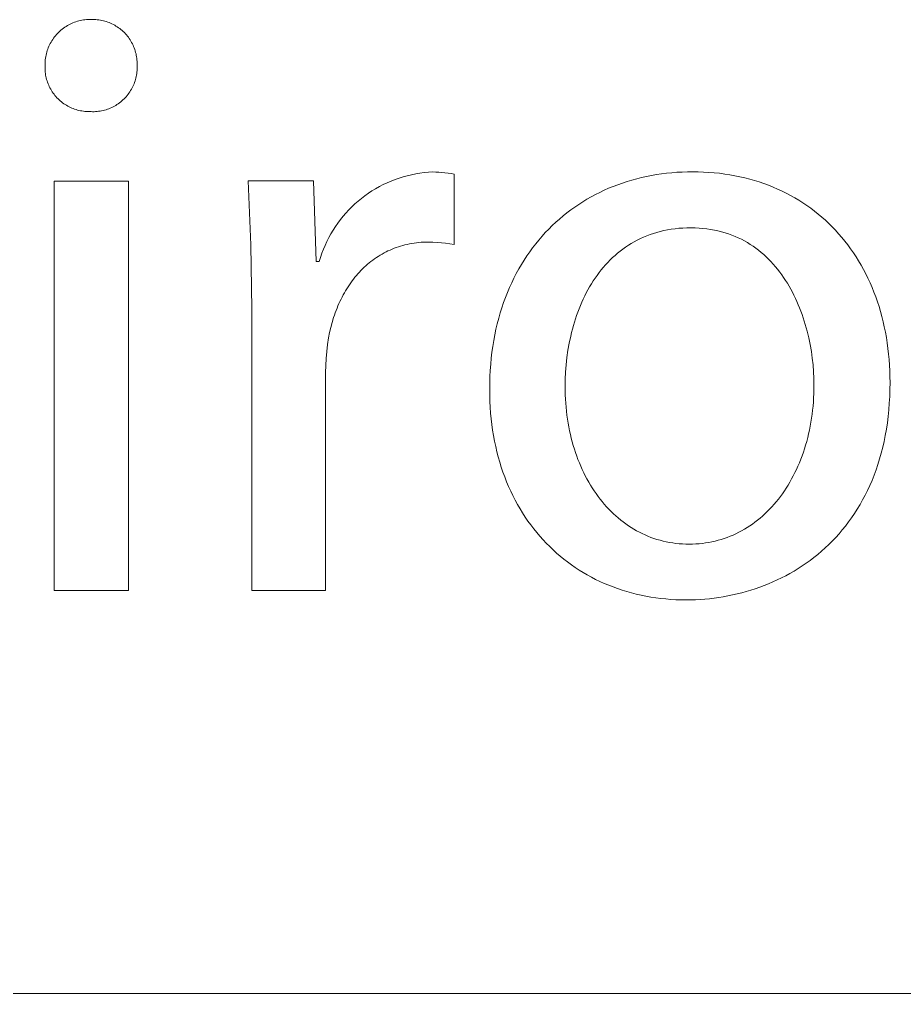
# Model space of a CAD drawing. Header units: millimetres. Extents: x -1421 to 3505, y -683 to 2759.
# Drawn here: x 2520.3 to 2571.9, y -682.8 to -626 of the extents above; entities that cross this region are included whole.
import ezdxf

# ---------------------------------------------------------------- set-up
doc = ezdxf.new("R2010")
doc.units = ezdxf.units.MM
doc.header["$MEASUREMENT"] = 0
doc.layers.add('Domyślny', color=7, linetype='Continuous', true_color=0x000000)

msp = doc.modelspace()

# ---------------------------------------------------------------- linework, layer by layer
at = {"layer": 'Domyślny', "color": 18, "lineweight": 15, "true_color": 0x000000}
for p, q in [((2523.87, -626.072), (2523.959, -626.054)), ((2523.959, -626.054), (2524.049, -626.039)), ((2524.049, -626.039), (2524.139, -626.027)), ((2524.139, -626.027), (2524.229, -626.018)), ((2524.229, -626.018), (2524.32, -626.013)), ((2524.32, -626.013), (2524.411, -626.01)), ((2524.411, -626.01), (2524.502, -626.011)), ((2524.502, -626.011), (2524.591, -626.009)), ((2524.591, -626.009), (2524.68, -626.011)), ((2524.68, -626.011), (2524.769, -626.015)), ((2524.769, -626.015), (2524.858, -626.023)), ((2524.858, -626.023), (2524.946, -626.033)), ((2524.946, -626.033), (2525.034, -626.047)), ((2525.034, -626.047), (2525.122, -626.064)), ((2525.122, -626.064), (2525.208, -626.083)), ((2522.672, -626.691), (2522.741, -626.631)), ((2522.741, -626.631), (2522.811, -626.573)), ((2522.811, -626.573), (2522.883, -626.518)), ((2522.883, -626.518), (2522.958, -626.466)), ((2522.958, -626.466), (2523.033, -626.416)), ((2523.033, -626.416), (2523.111, -626.369)), ((2523.111, -626.369), (2523.19, -626.324)), ((2523.19, -626.324), (2523.271, -626.283)), ((2523.271, -626.283), (2523.353, -626.244)), ((2523.353, -626.244), (2523.437, -626.208)), ((2523.437, -626.208), (2523.521, -626.175)), ((2523.521, -626.175), (2523.607, -626.144)), ((2523.607, -626.144), (2523.694, -626.117)), ((2523.694, -626.117), (2523.781, -626.093)), ((2523.781, -626.093), (2523.87, -626.072)), ((2525.208, -626.083), (2525.295, -626.106)), ((2525.295, -626.106), (2525.38, -626.132)), ((2525.38, -626.132), (2525.464, -626.16)), ((2525.464, -626.16), (2525.548, -626.192)), ((2525.548, -626.192), (2525.63, -626.226)), ((2525.63, -626.226), (2525.711, -626.263)), ((2525.711, -626.263), (2525.791, -626.303)), ((2525.791, -626.303), (2525.869, -626.345)), ((2525.869, -626.345), (2525.945, -626.391)), ((2525.945, -626.391), (2526.021, -626.439)), ((2526.021, -626.439), (2526.094, -626.489)), ((2526.094, -626.489), (2526.166, -626.542)), ((2526.166, -626.542), (2526.235, -626.597)), ((2526.235, -626.597), (2526.303, -626.655)), ((2522.208, -627.247), (2522.257, -627.171)), ((2522.257, -627.171), (2522.309, -627.096)), ((2522.309, -627.096), (2522.363, -627.024)), ((2522.363, -627.024), (2522.421, -626.953)), ((2522.421, -626.953), (2522.48, -626.884)), ((2522.48, -626.884), (2522.542, -626.817)), ((2522.542, -626.817), (2522.606, -626.753)), ((2522.606, -626.753), (2522.672, -626.691)), ((2526.303, -626.655), (2526.369, -626.715)), ((2526.369, -626.715), (2526.433, -626.777)), ((2526.433, -626.777), (2526.494, -626.842)), ((2526.494, -626.842), (2526.554, -626.908)), ((2526.554, -626.908), (2526.61, -626.977)), ((2526.61, -626.977), (2526.665, -627.047)), ((2526.665, -627.047), (2526.717, -627.12)), ((2526.717, -627.12), (2526.767, -627.194)), ((2526.767, -627.194), (2526.814, -627.269)), ((2521.939, -627.822), (2521.969, -627.736)), ((2521.969, -627.736), (2522.002, -627.652)), ((2522.002, -627.652), (2522.037, -627.568)), ((2522.037, -627.568), (2522.076, -627.486)), ((2522.076, -627.486), (2522.117, -627.405)), ((2522.117, -627.405), (2522.161, -627.325)), ((2522.161, -627.325), (2522.208, -627.247)), ((2526.814, -627.269), (2526.858, -627.347)), ((2526.858, -627.347), (2526.899, -627.425)), ((2526.899, -627.425), (2526.938, -627.506)), ((2526.938, -627.506), (2526.974, -627.587)), ((2526.974, -627.587), (2527.008, -627.67)), ((2527.008, -627.67), (2527.038, -627.753)), ((2527.038, -627.753), (2527.066, -627.838)), ((2521.825, -628.355), (2521.837, -628.264)), ((2521.837, -628.264), (2521.851, -628.175)), ((2521.851, -628.175), (2521.869, -628.086)), ((2521.869, -628.086), (2521.889, -627.997)), ((2521.889, -627.997), (2521.913, -627.909)), ((2521.913, -627.909), (2521.939, -627.822)), ((2527.066, -627.838), (2527.09, -627.924)), ((2527.09, -627.924), (2527.112, -628.01)), ((2527.112, -628.01), (2527.13, -628.097)), ((2527.13, -628.097), (2527.146, -628.185)), ((2527.146, -628.185), (2527.158, -628.273)), ((2527.158, -628.273), (2527.168, -628.362)), ((2521.81, -628.627), (2521.812, -628.536)), ((2521.812, -628.718), (2521.81, -628.627)), ((2521.81, -628.806), (2521.812, -628.718)), ((2521.811, -628.894), (2521.81, -628.806)), ((2521.815, -628.983), (2521.811, -628.894)), ((2521.812, -628.536), (2521.817, -628.445)), ((2521.817, -628.445), (2521.825, -628.355)), ((2527.168, -628.362), (2527.174, -628.451)), ((2527.176, -628.895), (2527.171, -628.983)), ((2527.174, -628.451), (2527.178, -628.54)), ((2527.178, -628.629), (2527.175, -628.718)), ((2527.175, -628.718), (2527.177, -628.806)), ((2527.177, -628.806), (2527.176, -628.895)), ((2527.178, -628.54), (2527.178, -628.629)), ((2521.823, -629.071), (2521.815, -628.983)), ((2521.833, -629.158), (2521.823, -629.071)), ((2521.846, -629.246), (2521.833, -629.158)), ((2521.863, -629.332), (2521.846, -629.246)), ((2521.882, -629.419), (2521.863, -629.332)), ((2521.905, -629.504), (2521.882, -629.419)), ((2527.104, -629.42), (2527.082, -629.505)), ((2527.124, -629.333), (2527.104, -629.42)), ((2527.14, -629.246), (2527.124, -629.333)), ((2527.154, -629.159), (2527.14, -629.246)), ((2527.164, -629.071), (2527.154, -629.159)), ((2527.171, -628.983), (2527.164, -629.071)), ((2521.93, -629.589), (2521.905, -629.504)), ((2521.958, -629.672), (2521.93, -629.589)), ((2521.989, -629.755), (2521.958, -629.672)), ((2522.023, -629.837), (2521.989, -629.755)), ((2522.06, -629.917), (2522.023, -629.837)), ((2522.099, -629.996), (2522.06, -629.917)), ((2522.141, -630.074), (2522.099, -629.996)), ((2526.887, -629.998), (2526.845, -630.076)), ((2526.927, -629.919), (2526.887, -629.998)), ((2526.963, -629.839), (2526.927, -629.919)), ((2526.997, -629.757), (2526.963, -629.839)), ((2527.028, -629.674), (2526.997, -629.757)), ((2527.057, -629.59), (2527.028, -629.674)), ((2527.082, -629.505), (2527.057, -629.59)), ((2522.186, -630.15), (2522.141, -630.074)), ((2522.233, -630.224), (2522.186, -630.15)), ((2522.283, -630.297), (2522.233, -630.224)), ((2522.336, -630.368), (2522.283, -630.297)), ((2522.39, -630.438), (2522.336, -630.368)), ((2522.448, -630.505), (2522.39, -630.438)), ((2522.507, -630.57), (2522.448, -630.505)), ((2522.569, -630.633), (2522.507, -630.57)), ((2526.479, -630.574), (2526.417, -630.637)), ((2526.538, -630.508), (2526.479, -630.574)), ((2526.595, -630.441), (2526.538, -630.508)), ((2526.65, -630.371), (2526.595, -630.441)), ((2526.703, -630.3), (2526.65, -630.371)), ((2526.753, -630.227), (2526.703, -630.3)), ((2526.8, -630.152), (2526.753, -630.227)), ((2526.845, -630.076), (2526.8, -630.152)), ((2522.632, -630.695), (2522.569, -630.633)), ((2522.698, -630.753), (2522.632, -630.695)), ((2522.766, -630.81), (2522.698, -630.753)), ((2522.836, -630.864), (2522.766, -630.81)), ((2522.908, -630.916), (2522.836, -630.864)), ((2522.981, -630.965), (2522.908, -630.916)), ((2523.056, -631.012), (2522.981, -630.965)), ((2523.133, -631.056), (2523.056, -631.012)), ((2523.211, -631.097), (2523.133, -631.056)), ((2523.29, -631.136), (2523.211, -631.097)), ((2523.371, -631.172), (2523.29, -631.136)), ((2523.453, -631.205), (2523.371, -631.172)), ((2525.614, -631.177), (2525.532, -631.21)), ((2525.695, -631.141), (2525.614, -631.177)), ((2525.774, -631.102), (2525.695, -631.141)), ((2525.852, -631.061), (2525.774, -631.102)), ((2525.929, -631.016), (2525.852, -631.061)), ((2526.004, -630.97), (2525.929, -631.016)), ((2526.078, -630.92), (2526.004, -630.97)), ((2526.149, -630.868), (2526.078, -630.92)), ((2526.219, -630.814), (2526.149, -630.868)), ((2526.287, -630.757), (2526.219, -630.814)), ((2526.353, -630.698), (2526.287, -630.757)), ((2526.417, -630.637), (2526.353, -630.698)), ((2523.536, -631.235), (2523.453, -631.205)), ((2523.62, -631.262), (2523.536, -631.235)), ((2523.704, -631.287), (2523.62, -631.262)), ((2523.79, -631.308), (2523.704, -631.287)), ((2523.876, -631.327), (2523.79, -631.308)), ((2523.963, -631.342), (2523.876, -631.327)), ((2524.051, -631.355), (2523.963, -631.342)), ((2524.139, -631.365), (2524.051, -631.355)), ((2524.227, -631.371), (2524.139, -631.365)), ((2524.315, -631.375), (2524.227, -631.371)), ((2524.403, -631.375), (2524.315, -631.375)), ((2524.492, -631.38), (2524.403, -631.375)), ((2524.58, -631.383), (2524.492, -631.38)), ((2524.669, -631.382), (2524.58, -631.383)), ((2524.757, -631.379), (2524.669, -631.382)), ((2524.845, -631.372), (2524.757, -631.379)), ((2524.933, -631.362), (2524.845, -631.372)), ((2525.021, -631.349), (2524.933, -631.362)), ((2525.108, -631.334), (2525.021, -631.349)), ((2525.194, -631.315), (2525.108, -631.334)), ((2525.28, -631.293), (2525.194, -631.315)), ((2525.365, -631.268), (2525.28, -631.293)), ((2525.449, -631.241), (2525.365, -631.268)), ((2525.532, -631.21), (2525.449, -631.241)), ((2542.676, -635.179), (2542.917, -635.113)), ((2542.917, -635.113), (2543.161, -635.055)), ((2543.161, -635.055), (2543.406, -635.006)), ((2543.406, -635.006), (2543.652, -634.965)), ((2543.652, -634.965), (2543.9, -634.933)), ((2543.9, -634.933), (2544.149, -634.91)), ((2544.149, -634.91), (2544.398, -634.895)), ((2544.398, -634.895), (2544.578, -634.898)), ((2544.578, -634.898), (2544.757, -634.905)), ((2544.757, -634.905), (2544.936, -634.919)), ((2544.936, -634.919), (2545.114, -634.938)), ((2545.114, -634.938), (2545.292, -634.962)), ((2545.292, -634.962), (2545.469, -634.991)), ((2545.469, -634.991), (2545.645, -635.026)), ((2545.645, -635.026), (2545.645, -639.127)), ((2556.853, -635.159), (2557.142, -635.102)), ((2557.142, -635.102), (2557.434, -635.051)), ((2557.434, -635.051), (2557.728, -635.007)), ((2557.728, -635.007), (2558.025, -634.97)), ((2558.025, -634.97), (2558.324, -634.94)), ((2558.324, -634.94), (2558.625, -634.916)), ((2558.625, -634.916), (2558.929, -634.899)), ((2558.929, -634.899), (2559.235, -634.889)), ((2559.235, -634.889), (2559.543, -634.885)), ((2559.543, -634.885), (2559.863, -634.889)), ((2559.863, -634.889), (2560.179, -634.9)), ((2560.179, -634.9), (2560.493, -634.918)), ((2560.493, -634.918), (2560.802, -634.943)), ((2560.802, -634.943), (2561.109, -634.975)), ((2561.109, -634.975), (2561.411, -635.014)), ((2561.411, -635.014), (2561.71, -635.061)), ((2561.71, -635.061), (2562.006, -635.114)), ((2562.006, -635.114), (2562.298, -635.174)), ((2522.336, -635.426), (2526.683, -635.426)), ((2522.336, -659.293), (2522.336, -635.426)), ((2526.683, -635.426), (2526.683, -659.293)), ((2533.808, -639.15), (2533.655, -635.42)), ((2533.655, -635.42), (2537.444, -635.42)), ((2537.444, -635.42), (2537.608, -640.111)), ((2541.292, -635.747), (2541.514, -635.633)), ((2541.514, -635.633), (2541.74, -635.526)), ((2541.74, -635.526), (2541.969, -635.427)), ((2541.969, -635.427), (2542.202, -635.336)), ((2542.202, -635.336), (2542.438, -635.253)), ((2542.438, -635.253), (2542.676, -635.179)), ((2554.914, -635.741), (2555.181, -635.638)), ((2555.181, -635.638), (2555.452, -635.542)), ((2555.452, -635.542), (2555.726, -635.453)), ((2555.726, -635.453), (2556.003, -635.369)), ((2556.003, -635.369), (2556.284, -635.293)), ((2556.284, -635.293), (2556.567, -635.222)), ((2556.567, -635.222), (2556.853, -635.159)), ((2562.298, -635.174), (2562.586, -635.24)), ((2562.586, -635.24), (2562.87, -635.313)), ((2562.87, -635.313), (2563.15, -635.393)), ((2563.15, -635.393), (2563.427, -635.48)), ((2563.427, -635.48), (2563.699, -635.573)), ((2563.699, -635.573), (2563.968, -635.672)), ((2563.968, -635.672), (2564.232, -635.778)), ((2540.248, -636.432), (2540.447, -636.281)), ((2540.447, -636.281), (2540.651, -636.137)), ((2540.651, -636.137), (2540.86, -635.999)), ((2540.86, -635.999), (2541.074, -635.87)), ((2541.074, -635.87), (2541.292, -635.747)), ((2553.629, -636.348), (2553.878, -636.214)), ((2553.878, -636.214), (2554.132, -636.086)), ((2554.132, -636.086), (2554.389, -635.965)), ((2554.389, -635.965), (2554.649, -635.849)), ((2554.649, -635.849), (2554.914, -635.741)), ((2564.232, -635.778), (2564.493, -635.891)), ((2564.493, -635.891), (2564.749, -636.009)), ((2564.749, -636.009), (2565.001, -636.134)), ((2565.001, -636.134), (2565.248, -636.264)), ((2565.248, -636.264), (2565.492, -636.401)), ((2539.685, -636.927), (2539.867, -636.755)), ((2539.867, -636.755), (2540.055, -636.591)), ((2540.055, -636.591), (2540.248, -636.432)), ((2552.67, -636.945), (2552.904, -636.786)), ((2552.904, -636.786), (2553.141, -636.634)), ((2553.141, -636.634), (2553.383, -636.488)), ((2553.383, -636.488), (2553.629, -636.348)), ((2565.492, -636.401), (2565.73, -636.544)), ((2565.73, -636.544), (2565.965, -636.693)), ((2565.965, -636.693), (2566.195, -636.848)), ((2566.195, -636.848), (2566.42, -637.008)), ((2539.176, -637.477), (2539.339, -637.288)), ((2539.339, -637.288), (2539.509, -637.104)), ((2539.509, -637.104), (2539.685, -636.927)), ((2551.995, -637.457), (2552.215, -637.28)), ((2552.215, -637.28), (2552.44, -637.11)), ((2552.44, -637.11), (2552.67, -636.945)), ((2566.42, -637.008), (2566.64, -637.175)), ((2566.64, -637.175), (2566.856, -637.347)), ((2566.856, -637.347), (2567.067, -637.525)), ((2538.728, -638.077), (2538.87, -637.872)), ((2538.87, -637.872), (2539.02, -637.672)), ((2539.02, -637.672), (2539.176, -637.477)), ((2551.36, -638.023), (2551.567, -637.828)), ((2551.567, -637.828), (2551.778, -637.64)), ((2551.778, -637.64), (2551.995, -637.457)), ((2567.067, -637.525), (2567.274, -637.708)), ((2567.274, -637.708), (2567.475, -637.897)), ((2567.475, -637.897), (2567.672, -638.091)), ((2538.344, -638.721), (2538.465, -638.502)), ((2538.465, -638.502), (2538.592, -638.288)), ((2538.592, -638.288), (2538.728, -638.077)), ((2550.767, -638.642), (2550.96, -638.429)), ((2550.96, -638.429), (2551.157, -638.223)), ((2551.157, -638.223), (2551.36, -638.023)), ((2557.06, -638.544), (2556.868, -638.617)), ((2557.256, -638.478), (2557.06, -638.544)), ((2557.456, -638.417), (2557.256, -638.478)), ((2557.66, -638.362), (2557.456, -638.417)), ((2557.869, -638.313), (2557.66, -638.362)), ((2558.081, -638.27), (2557.869, -638.313)), ((2558.298, -638.234), (2558.081, -638.27)), ((2558.519, -638.204), (2558.298, -638.234)), ((2558.744, -638.18), (2558.519, -638.204)), ((2558.974, -638.163), (2558.744, -638.18)), ((2559.207, -638.153), (2558.974, -638.163)), ((2559.445, -638.149), (2559.207, -638.153)), ((2559.683, -638.153), (2559.445, -638.149)), ((2559.917, -638.164), (2559.683, -638.153)), ((2560.146, -638.182), (2559.917, -638.164)), ((2560.371, -638.208), (2560.146, -638.182)), ((2560.592, -638.24), (2560.371, -638.208)), ((2560.808, -638.279), (2560.592, -638.24)), ((2561.02, -638.325), (2560.808, -638.279)), ((2561.227, -638.377), (2561.02, -638.325)), ((2561.43, -638.436), (2561.227, -638.377)), ((2561.628, -638.501), (2561.43, -638.436)), ((2561.823, -638.571), (2561.628, -638.501)), ((2567.672, -638.091), (2567.864, -638.291)), ((2567.864, -638.291), (2568.05, -638.496)), ((2568.05, -638.496), (2568.232, -638.706)), ((2538.127, -639.171), (2538.231, -638.944)), ((2538.231, -638.944), (2538.344, -638.721)), ((2542.914, -639.113), (2542.783, -639.144)), ((2543.046, -639.085), (2542.914, -639.113)), ((2543.179, -639.061), (2543.046, -639.085)), ((2543.314, -639.039), (2543.179, -639.061)), ((2543.45, -639.021), (2543.314, -639.039)), ((2543.588, -639.006), (2543.45, -639.021)), ((2543.727, -638.994), (2543.588, -639.006)), ((2543.867, -638.986), (2543.727, -638.994)), ((2544.009, -638.981), (2543.867, -638.986)), ((2544.152, -638.979), (2544.009, -638.981)), ((2544.403, -638.984), (2544.152, -638.979)), ((2544.653, -638.997), (2544.403, -638.984)), ((2544.902, -639.018), (2544.653, -638.997)), ((2545.151, -639.046), (2544.902, -639.018)), ((2545.399, -639.083), (2545.151, -639.046)), ((2545.645, -639.127), (2545.399, -639.083)), ((2550.22, -639.313), (2550.397, -639.083)), ((2550.397, -639.083), (2550.58, -638.86)), ((2550.58, -638.86), (2550.767, -638.642)), ((2555.968, -639.06), (2555.8, -639.164)), ((2556.14, -638.961), (2555.968, -639.06)), ((2556.316, -638.867), (2556.14, -638.961)), ((2556.496, -638.778), (2556.316, -638.867)), ((2556.68, -638.694), (2556.496, -638.778)), ((2556.868, -638.617), (2556.68, -638.694)), ((2562.013, -638.648), (2561.823, -638.571)), ((2562.199, -638.731), (2562.013, -638.648)), ((2562.38, -638.819), (2562.199, -638.731)), ((2562.558, -638.913), (2562.38, -638.819)), ((2562.731, -639.012), (2562.558, -638.913)), ((2562.9, -639.116), (2562.731, -639.012)), ((2563.065, -639.226), (2562.9, -639.116)), ((2568.232, -638.706), (2568.408, -638.922)), ((2568.408, -638.922), (2568.579, -639.143)), ((2533.851, -642.883), (2533.808, -639.15)), ((2537.86, -639.872), (2537.941, -639.635)), ((2537.941, -639.635), (2538.03, -639.402)), ((2538.03, -639.402), (2538.127, -639.171)), ((2541.448, -639.678), (2541.336, -639.744)), ((2541.562, -639.615), (2541.448, -639.678)), ((2541.677, -639.555), (2541.562, -639.615)), ((2541.793, -639.498), (2541.677, -639.555)), ((2541.912, -639.443), (2541.793, -639.498)), ((2542.032, -639.392), (2541.912, -639.443)), ((2542.153, -639.343), (2542.032, -639.392)), ((2542.276, -639.297), (2542.153, -639.343)), ((2542.401, -639.254), (2542.276, -639.297)), ((2542.527, -639.214), (2542.401, -639.254)), ((2542.654, -639.177), (2542.527, -639.214)), ((2542.783, -639.144), (2542.654, -639.177)), ((2549.881, -639.789), (2550.048, -639.548)), ((2550.048, -639.548), (2550.22, -639.313)), ((2555.168, -639.628), (2555.02, -639.755)), ((2555.321, -639.505), (2555.168, -639.628)), ((2555.477, -639.386), (2555.321, -639.505)), ((2555.636, -639.273), (2555.477, -639.386)), ((2555.8, -639.164), (2555.636, -639.273)), ((2563.226, -639.34), (2563.065, -639.226)), ((2563.382, -639.459), (2563.226, -639.34)), ((2563.535, -639.583), (2563.382, -639.459)), ((2563.684, -639.712), (2563.535, -639.583)), ((2568.579, -639.143), (2568.745, -639.368)), ((2568.745, -639.368), (2568.906, -639.599)), ((2568.906, -639.599), (2569.061, -639.835)), ((2537.608, -640.111), (2537.788, -640.111)), ((2537.788, -640.111), (2537.86, -639.872)), ((2540.701, -640.193), (2540.601, -640.277)), ((2540.802, -640.112), (2540.701, -640.193)), ((2540.906, -640.033), (2540.802, -640.112)), ((2541.011, -639.957), (2540.906, -640.033)), ((2541.118, -639.883), (2541.011, -639.957)), ((2541.226, -639.812), (2541.118, -639.883)), ((2541.336, -639.744), (2541.226, -639.812)), ((2549.564, -640.287), (2549.72, -640.035)), ((2549.72, -640.035), (2549.881, -639.789)), ((2554.599, -640.163), (2554.466, -640.307)), ((2554.735, -640.023), (2554.599, -640.163)), ((2554.876, -639.887), (2554.735, -640.023)), ((2555.02, -639.755), (2554.876, -639.887)), ((2563.828, -639.844), (2563.684, -639.712)), ((2563.969, -639.981), (2563.828, -639.844)), ((2564.106, -640.122), (2563.969, -639.981)), ((2564.239, -640.267), (2564.106, -640.122)), ((2569.061, -639.835), (2569.211, -640.076)), ((2569.211, -640.076), (2569.356, -640.322)), ((2540.128, -640.733), (2540.039, -640.832)), ((2540.219, -640.637), (2540.128, -640.733)), ((2540.312, -640.544), (2540.219, -640.637)), ((2540.407, -640.452), (2540.312, -640.544)), ((2540.503, -640.364), (2540.407, -640.452)), ((2540.601, -640.277), (2540.503, -640.364)), ((2549.132, -641.077), (2549.27, -640.808)), ((2549.27, -640.808), (2549.414, -640.545)), ((2549.414, -640.545), (2549.564, -640.287)), ((2554.091, -640.762), (2553.973, -640.921)), ((2554.212, -640.607), (2554.091, -640.762)), ((2554.337, -640.455), (2554.212, -640.607)), ((2554.466, -640.307), (2554.337, -640.455)), ((2564.367, -640.416), (2564.239, -640.267)), ((2564.492, -640.569), (2564.367, -640.416)), ((2564.614, -640.725), (2564.492, -640.569)), ((2564.731, -640.884), (2564.614, -640.725)), ((2569.356, -640.322), (2569.495, -640.572)), ((2569.495, -640.572), (2569.628, -640.827)), ((2569.628, -640.827), (2569.756, -641.087)), ((2539.623, -641.357), (2539.545, -641.469)), ((2539.702, -641.248), (2539.623, -641.357)), ((2539.784, -641.14), (2539.702, -641.248)), ((2539.867, -641.035), (2539.784, -641.14)), ((2539.952, -640.932), (2539.867, -641.035)), ((2540.039, -640.832), (2539.952, -640.932)), ((2548.872, -641.631), (2548.999, -641.351)), ((2548.999, -641.351), (2549.132, -641.077)), ((2553.75, -641.249), (2553.643, -641.418)), ((2553.86, -641.083), (2553.75, -641.249)), ((2553.973, -640.921), (2553.86, -641.083)), ((2564.844, -641.047), (2564.731, -640.884)), ((2564.954, -641.213), (2564.844, -641.047)), ((2565.06, -641.381), (2564.954, -641.213)), ((2565.162, -641.553), (2565.06, -641.381)), ((2569.756, -641.087), (2569.878, -641.351)), ((2569.878, -641.351), (2569.994, -641.62)), ((2539.254, -641.936), (2539.186, -642.058)), ((2539.324, -641.816), (2539.254, -641.936)), ((2539.395, -641.699), (2539.324, -641.816)), ((2539.469, -641.583), (2539.395, -641.699)), ((2539.545, -641.469), (2539.469, -641.583)), ((2548.637, -642.206), (2548.752, -641.916)), ((2548.752, -641.916), (2548.872, -641.631)), ((2553.347, -641.942), (2553.255, -642.123)), ((2553.442, -641.764), (2553.347, -641.942)), ((2553.541, -641.59), (2553.442, -641.764)), ((2553.643, -641.418), (2553.541, -641.59)), ((2565.261, -641.727), (2565.162, -641.553)), ((2565.356, -641.904), (2565.261, -641.727)), ((2565.447, -642.083), (2565.356, -641.904)), ((2569.994, -641.62), (2570.105, -641.894)), ((2570.105, -641.894), (2570.209, -642.172)), ((2538.995, -642.436), (2538.936, -642.565)), ((2539.057, -642.308), (2538.995, -642.436)), ((2539.121, -642.182), (2539.057, -642.308)), ((2539.186, -642.058), (2539.121, -642.182)), ((2548.427, -642.804), (2548.529, -642.502)), ((2548.529, -642.502), (2548.637, -642.206)), ((2553.083, -642.491), (2553.003, -642.679)), ((2553.167, -642.306), (2553.083, -642.491)), ((2553.255, -642.123), (2553.167, -642.306)), ((2565.534, -642.264), (2565.447, -642.083)), ((2565.618, -642.448), (2565.534, -642.264)), ((2565.699, -642.633), (2565.618, -642.448)), ((2570.209, -642.172), (2570.308, -642.454)), ((2570.308, -642.454), (2570.401, -642.741)), ((2533.851, -659.286), (2533.851, -642.883)), ((2538.77, -642.964), (2538.719, -643.101)), ((2538.823, -642.83), (2538.77, -642.964)), ((2538.878, -642.696), (2538.823, -642.83)), ((2538.936, -642.565), (2538.878, -642.696)), ((2548.332, -643.11), (2548.427, -642.804)), ((2552.852, -643.062), (2552.782, -643.256)), ((2552.926, -642.869), (2552.852, -643.062)), ((2553.003, -642.679), (2552.926, -642.869)), ((2565.775, -642.82), (2565.699, -642.633)), ((2565.849, -643.009), (2565.775, -642.82)), ((2565.918, -643.199), (2565.849, -643.009)), ((2570.401, -642.741), (2570.487, -643.032)), ((2570.487, -643.032), (2570.568, -643.327)), ((2538.536, -643.664), (2538.458, -643.956)), ((2538.623, -643.38), (2538.536, -643.664)), ((2538.67, -643.239), (2538.623, -643.38)), ((2538.719, -643.101), (2538.67, -643.239)), ((2548.161, -643.739), (2548.243, -643.422)), ((2548.243, -643.422), (2548.332, -643.11)), ((2552.654, -643.651), (2552.594, -643.851)), ((2552.716, -643.452), (2552.654, -643.651)), ((2552.782, -643.256), (2552.716, -643.452)), ((2565.984, -643.391), (2565.918, -643.199)), ((2566.047, -643.584), (2565.984, -643.391)), ((2566.107, -643.779), (2566.047, -643.584)), ((2570.568, -643.327), (2570.643, -643.626)), ((2570.643, -643.626), (2570.711, -643.929)), ((2538.458, -643.956), (2538.389, -644.253)), ((2548.016, -644.389), (2548.085, -644.061)), ((2548.085, -644.061), (2548.161, -643.739)), ((2552.539, -644.052), (2552.487, -644.255)), ((2552.594, -643.851), (2552.539, -644.052)), ((2566.215, -644.17), (2566.107, -643.779)), ((2566.31, -644.564), (2566.215, -644.17)), ((2570.711, -643.929), (2570.773, -644.236)), ((2538.329, -644.556), (2538.271, -644.957)), ((2538.389, -644.253), (2538.329, -644.556)), ((2547.899, -645.059), (2547.954, -644.722)), ((2547.954, -644.722), (2548.016, -644.389)), ((2552.438, -644.459), (2552.351, -644.872)), ((2552.487, -644.255), (2552.438, -644.459)), ((2566.391, -644.959), (2566.31, -644.564)), ((2570.773, -644.236), (2570.829, -644.547)), ((2570.829, -644.547), (2570.878, -644.862)), ((2538.223, -645.36), (2538.187, -645.764)), ((2538.271, -644.957), (2538.223, -645.36)), ((2547.852, -645.402), (2547.899, -645.059)), ((2552.278, -645.288), (2552.218, -645.708)), ((2552.351, -644.872), (2552.278, -645.288)), ((2566.46, -645.355), (2566.391, -644.959)), ((2566.515, -645.75), (2566.46, -645.355)), ((2570.878, -644.862), (2570.921, -645.181)), ((2570.921, -645.181), (2570.958, -645.504)), ((2538.187, -645.764), (2538.162, -646.169)), ((2547.777, -646.103), (2547.811, -645.75)), ((2547.811, -645.75), (2547.852, -645.402)), ((2552.218, -645.708), (2552.172, -646.13)), ((2566.558, -646.144), (2566.515, -645.75)), ((2570.958, -645.504), (2570.988, -645.83)), ((2570.988, -645.83), (2571.011, -646.16)), ((2538.162, -646.169), (2538.149, -646.574)), ((2547.732, -646.824), (2547.751, -646.461)), ((2547.751, -646.461), (2547.777, -646.103)), ((2552.172, -646.13), (2552.139, -646.553)), ((2566.589, -646.534), (2566.558, -646.144)), ((2571.011, -646.16), (2571.028, -646.493)), ((2571.028, -646.493), (2571.038, -646.83)), ((2538.149, -646.574), (2538.149, -659.286)), ((2547.721, -647.192), (2547.732, -646.824)), ((2552.119, -646.977), (2552.113, -647.401)), ((2552.139, -646.553), (2552.119, -646.977)), ((2566.607, -646.921), (2566.589, -646.534)), ((2566.613, -647.302), (2566.607, -646.921)), ((2571.038, -646.83), (2571.042, -647.171)), ((2547.717, -647.565), (2547.721, -647.192)), ((2547.72, -647.916), (2547.717, -647.565)), ((2552.113, -647.401), (2552.115, -647.645)), ((2566.604, -647.802), (2566.611, -647.553)), ((2566.611, -647.553), (2566.613, -647.302)), ((2571.037, -647.58), (2571.024, -647.982)), ((2571.042, -647.171), (2571.037, -647.58)), ((2547.731, -648.264), (2547.72, -647.916)), ((2552.115, -647.645), (2552.122, -647.887)), ((2552.122, -647.887), (2552.132, -648.128)), ((2552.132, -648.128), (2552.148, -648.366)), ((2566.577, -648.293), (2566.593, -648.049)), ((2566.593, -648.049), (2566.604, -647.802)), ((2571.024, -647.982), (2571.002, -648.377)), ((2547.749, -648.607), (2547.731, -648.264)), ((2547.774, -648.946), (2547.749, -648.607)), ((2552.148, -648.366), (2552.167, -648.602)), ((2552.167, -648.602), (2552.191, -648.836)), ((2566.504, -649.011), (2566.532, -648.774)), ((2566.532, -648.774), (2566.557, -648.535)), ((2566.557, -648.535), (2566.577, -648.293)), ((2570.972, -648.765), (2570.933, -649.145)), ((2571.002, -648.377), (2570.972, -648.765)), ((2547.806, -649.28), (2547.774, -648.946)), ((2547.845, -649.611), (2547.806, -649.28)), ((2552.191, -648.836), (2552.219, -649.068)), ((2552.219, -649.068), (2552.251, -649.298)), ((2552.251, -649.298), (2552.287, -649.525)), ((2566.434, -649.478), (2566.471, -649.246)), ((2566.471, -649.246), (2566.504, -649.011)), ((2570.933, -649.145), (2570.886, -649.519)), ((2547.891, -649.937), (2547.845, -649.611)), ((2552.287, -649.525), (2552.327, -649.749)), ((2552.327, -649.749), (2552.371, -649.972)), ((2566.347, -649.933), (2566.393, -649.707)), ((2566.393, -649.707), (2566.434, -649.478)), ((2570.831, -649.885), (2570.768, -650.244)), ((2570.886, -649.519), (2570.831, -649.885)), ((2547.944, -650.258), (2547.891, -649.937)), ((2548.003, -650.575), (2547.944, -650.258)), ((2552.371, -649.972), (2552.419, -650.191)), ((2552.419, -650.191), (2552.471, -650.408)), ((2552.471, -650.408), (2552.527, -650.623)), ((2566.187, -650.596), (2566.245, -650.378)), ((2566.245, -650.378), (2566.298, -650.157)), ((2566.298, -650.157), (2566.347, -649.933)), ((2570.768, -650.244), (2570.697, -650.596)), ((2548.069, -650.888), (2548.003, -650.575)), ((2548.141, -651.195), (2548.069, -650.888)), ((2552.527, -650.623), (2552.587, -650.834)), ((2552.587, -650.834), (2552.65, -651.043)), ((2552.65, -651.043), (2552.717, -651.249)), ((2565.992, -651.232), (2566.061, -651.023)), ((2566.061, -651.023), (2566.126, -650.811)), ((2566.126, -650.811), (2566.187, -650.596)), ((2570.618, -650.941), (2570.532, -651.279)), ((2570.697, -650.596), (2570.618, -650.941)), ((2548.22, -651.499), (2548.141, -651.195)), ((2548.305, -651.797), (2548.22, -651.499)), ((2552.717, -651.249), (2552.788, -651.452)), ((2552.788, -651.452), (2552.863, -651.653)), ((2565.843, -651.64), (2565.92, -651.437)), ((2565.92, -651.437), (2565.992, -651.232)), ((2570.439, -651.61), (2570.339, -651.935)), ((2570.532, -651.279), (2570.439, -651.61)), ((2548.396, -652.091), (2548.305, -651.797)), ((2548.493, -652.381), (2548.396, -652.091)), ((2552.863, -651.653), (2552.941, -651.85)), ((2552.941, -651.85), (2553.023, -652.044)), ((2553.023, -652.044), (2553.109, -652.234)), ((2565.593, -652.229), (2565.68, -652.036)), ((2565.68, -652.036), (2565.763, -651.839)), ((2565.763, -651.839), (2565.843, -651.64)), ((2570.339, -651.935), (2570.231, -652.252)), ((2548.597, -652.665), (2548.493, -652.381)), ((2548.706, -652.944), (2548.597, -652.665)), ((2553.109, -652.234), (2553.198, -652.422)), ((2553.198, -652.422), (2553.29, -652.606)), ((2553.29, -652.606), (2553.386, -652.787)), ((2565.31, -652.787), (2565.408, -652.604)), ((2565.408, -652.604), (2565.502, -652.418)), ((2565.502, -652.418), (2565.593, -652.229)), ((2570.117, -652.562), (2569.996, -652.866)), ((2570.231, -652.252), (2570.117, -652.562)), ((2548.822, -653.219), (2548.706, -652.944)), ((2548.943, -653.489), (2548.822, -653.219)), ((2553.386, -652.787), (2553.485, -652.965)), ((2553.485, -652.965), (2553.588, -653.139)), ((2553.588, -653.139), (2553.693, -653.31)), ((2553.693, -653.31), (2553.802, -653.477)), ((2564.887, -653.481), (2564.998, -653.313)), ((2564.998, -653.313), (2565.105, -653.141)), ((2565.105, -653.141), (2565.21, -652.966)), ((2565.21, -652.966), (2565.31, -652.787)), ((2569.868, -653.162), (2569.734, -653.452)), ((2569.996, -652.866), (2569.868, -653.162)), ((2549.071, -653.754), (2548.943, -653.489)), ((2549.203, -654.014), (2549.071, -653.754)), ((2553.802, -653.477), (2553.915, -653.64)), ((2553.915, -653.64), (2554.03, -653.8)), ((2554.03, -653.8), (2554.149, -653.956)), ((2564.536, -653.962), (2564.656, -653.805)), ((2564.656, -653.805), (2564.773, -653.645)), ((2564.773, -653.645), (2564.887, -653.481)), ((2569.594, -653.735), (2569.447, -654.011)), ((2569.734, -653.452), (2569.594, -653.735)), ((2549.342, -654.268), (2549.203, -654.014)), ((2549.486, -654.518), (2549.342, -654.268)), ((2554.149, -653.956), (2554.27, -654.108)), ((2554.27, -654.108), (2554.395, -654.256)), ((2554.395, -654.256), (2554.523, -654.4)), ((2554.523, -654.4), (2554.654, -654.54)), ((2564.025, -654.548), (2564.157, -654.407)), ((2564.157, -654.407), (2564.287, -654.263)), ((2564.287, -654.263), (2564.413, -654.114)), ((2564.413, -654.114), (2564.536, -653.962)), ((2569.294, -654.28), (2569.136, -654.543)), ((2569.447, -654.011), (2569.294, -654.28)), ((2549.635, -654.763), (2549.486, -654.518)), ((2549.79, -655.002), (2549.635, -654.763)), ((2549.95, -655.236), (2549.79, -655.002)), ((2554.654, -654.54), (2554.787, -654.676)), ((2554.787, -654.676), (2554.924, -654.808)), ((2554.924, -654.808), (2555.063, -654.936)), ((2555.063, -654.936), (2555.205, -655.06)), ((2563.469, -655.067), (2563.612, -654.944)), ((2563.612, -654.944), (2563.753, -654.816)), ((2563.753, -654.816), (2563.891, -654.684)), ((2563.891, -654.684), (2564.025, -654.548)), ((2568.972, -654.799), (2568.802, -655.048)), ((2569.136, -654.543), (2568.972, -654.799)), ((2550.116, -655.465), (2549.95, -655.236)), ((2550.286, -655.689), (2550.116, -655.465)), ((2555.205, -655.06), (2555.35, -655.179)), ((2555.35, -655.179), (2555.498, -655.293)), ((2555.498, -655.293), (2555.648, -655.404)), ((2555.648, -655.404), (2555.801, -655.51)), ((2555.801, -655.51), (2555.956, -655.611)), ((2562.715, -655.618), (2562.871, -655.517)), ((2562.871, -655.517), (2563.024, -655.411)), ((2563.024, -655.411), (2563.175, -655.301)), ((2563.175, -655.301), (2563.323, -655.186)), ((2563.323, -655.186), (2563.469, -655.067)), ((2568.447, -655.527), (2568.261, -655.757)), ((2568.627, -655.291), (2568.447, -655.527)), ((2568.802, -655.048), (2568.627, -655.291)), ((2550.462, -655.907), (2550.286, -655.689)), ((2550.642, -656.12), (2550.462, -655.907)), ((2550.828, -656.327), (2550.642, -656.12)), ((2555.956, -655.611), (2556.114, -655.708)), ((2556.114, -655.708), (2556.275, -655.8)), ((2556.275, -655.8), (2556.438, -655.887)), ((2556.438, -655.887), (2556.603, -655.969)), ((2556.603, -655.969), (2556.771, -656.047)), ((2556.771, -656.047), (2556.941, -656.119)), ((2556.941, -656.119), (2557.113, -656.187)), ((2561.558, -656.19), (2561.73, -656.123)), ((2561.73, -656.123), (2561.9, -656.051)), ((2561.9, -656.051), (2562.067, -655.974)), ((2562.067, -655.974), (2562.233, -655.892)), ((2562.233, -655.892), (2562.396, -655.805)), ((2562.396, -655.805), (2562.556, -655.714)), ((2562.556, -655.714), (2562.715, -655.618)), ((2568.071, -655.979), (2567.876, -656.196)), ((2568.261, -655.757), (2568.071, -655.979)), ((2551.018, -656.529), (2550.828, -656.327)), ((2551.213, -656.725), (2551.018, -656.529)), ((2557.113, -656.187), (2557.288, -656.249)), ((2557.288, -656.249), (2557.465, -656.307)), ((2557.465, -656.307), (2557.644, -656.359)), ((2557.644, -656.359), (2557.825, -656.406)), ((2557.825, -656.406), (2558.009, -656.448)), ((2558.009, -656.448), (2558.194, -656.484)), ((2558.194, -656.484), (2558.381, -656.515)), ((2558.381, -656.515), (2558.57, -656.541)), ((2558.57, -656.541), (2558.762, -656.56)), ((2558.762, -656.56), (2558.955, -656.575)), ((2558.955, -656.575), (2559.15, -656.583)), ((2559.15, -656.583), (2559.346, -656.586)), ((2559.346, -656.586), (2559.54, -656.583)), ((2559.54, -656.583), (2559.732, -656.575)), ((2559.732, -656.575), (2559.923, -656.561)), ((2559.923, -656.561), (2560.112, -656.541)), ((2560.112, -656.541), (2560.299, -656.516)), ((2560.299, -656.516), (2560.485, -656.485)), ((2560.485, -656.485), (2560.668, -656.449)), ((2560.668, -656.449), (2560.85, -656.408)), ((2560.85, -656.408), (2561.03, -656.361)), ((2561.03, -656.361), (2561.208, -656.31)), ((2561.208, -656.31), (2561.384, -656.253)), ((2561.384, -656.253), (2561.558, -656.19)), ((2567.472, -656.609), (2567.263, -656.806)), ((2567.676, -656.406), (2567.472, -656.609)), ((2567.876, -656.196), (2567.676, -656.406)), ((2551.412, -656.916), (2551.213, -656.725)), ((2551.617, -657.101), (2551.412, -656.916)), ((2551.825, -657.281), (2551.617, -657.101)), ((2552.038, -657.455), (2551.825, -657.281)), ((2566.833, -657.18), (2566.612, -657.357)), ((2567.05, -656.996), (2566.833, -657.18)), ((2567.263, -656.806), (2567.05, -656.996)), ((2552.256, -657.623), (2552.038, -657.455)), ((2552.477, -657.785), (2552.256, -657.623)), ((2552.703, -657.941), (2552.477, -657.785)), ((2565.927, -657.852), (2565.692, -658.004)), ((2566.159, -657.693), (2565.927, -657.852)), ((2566.387, -657.529), (2566.159, -657.693)), ((2566.612, -657.357), (2566.387, -657.529)), ((2552.933, -658.092), (2552.703, -657.941)), ((2553.167, -658.237), (2552.933, -658.092)), ((2553.405, -658.375), (2553.167, -658.237)), ((2553.647, -658.508), (2553.405, -658.375)), ((2564.968, -658.423), (2564.721, -658.55)), ((2565.212, -658.289), (2564.968, -658.423)), ((2565.454, -658.15), (2565.212, -658.289)), ((2565.692, -658.004), (2565.454, -658.15)), ((2553.892, -658.635), (2553.647, -658.508)), ((2554.141, -658.755), (2553.892, -658.635)), ((2554.394, -658.87), (2554.141, -658.755)), ((2554.651, -658.978), (2554.394, -658.87)), ((2554.91, -659.08), (2554.651, -658.978)), ((2563.965, -658.895), (2563.709, -658.997)), ((2564.22, -658.786), (2563.965, -658.895)), ((2564.472, -658.671), (2564.22, -658.786)), ((2564.721, -658.55), (2564.472, -658.671)), ((2526.683, -659.293), (2522.336, -659.293)), ((2538.149, -659.286), (2533.851, -659.286)), ((2555.173, -659.176), (2554.91, -659.08)), ((2555.44, -659.265), (2555.173, -659.176)), ((2555.71, -659.348), (2555.44, -659.265)), ((2555.982, -659.425), (2555.71, -659.348)), ((2556.258, -659.495), (2555.982, -659.425)), ((2556.537, -659.559), (2556.258, -659.495)), ((2556.819, -659.616), (2556.537, -659.559)), ((2561.866, -659.547), (2561.598, -659.602)), ((2562.134, -659.487), (2561.866, -659.547)), ((2562.4, -659.42), (2562.134, -659.487)), ((2562.665, -659.348), (2562.4, -659.42)), ((2562.928, -659.269), (2562.665, -659.348)), ((2563.19, -659.185), (2562.928, -659.269)), ((2563.45, -659.094), (2563.19, -659.185)), ((2563.709, -658.997), (2563.45, -659.094)), ((2557.103, -659.667), (2556.819, -659.616)), ((2557.39, -659.711), (2557.103, -659.667)), ((2557.68, -659.748), (2557.39, -659.711)), ((2557.972, -659.779), (2557.68, -659.748)), ((2558.267, -659.803), (2557.972, -659.779)), ((2558.565, -659.82), (2558.267, -659.803)), ((2558.864, -659.831), (2558.565, -659.82)), ((2559.166, -659.834), (2558.864, -659.831)), ((2559.436, -659.831), (2559.166, -659.834)), ((2559.707, -659.823), (2559.436, -659.831)), ((2559.977, -659.808), (2559.707, -659.823)), ((2560.248, -659.789), (2559.977, -659.808)), ((2560.519, -659.763), (2560.248, -659.789)), ((2560.789, -659.731), (2560.519, -659.763)), ((2561.06, -659.694), (2560.789, -659.731)), ((2561.329, -659.651), (2561.06, -659.694)), ((2561.598, -659.602), (2561.329, -659.651)), ((3500.454, -682.77), (-1420.719, -682.77)), ((3500.454, -682.77), (1643.61, -682.77))]:
    msp.add_line(p, q, dxfattribs=at)

doc.saveas('drawing.dxf')
